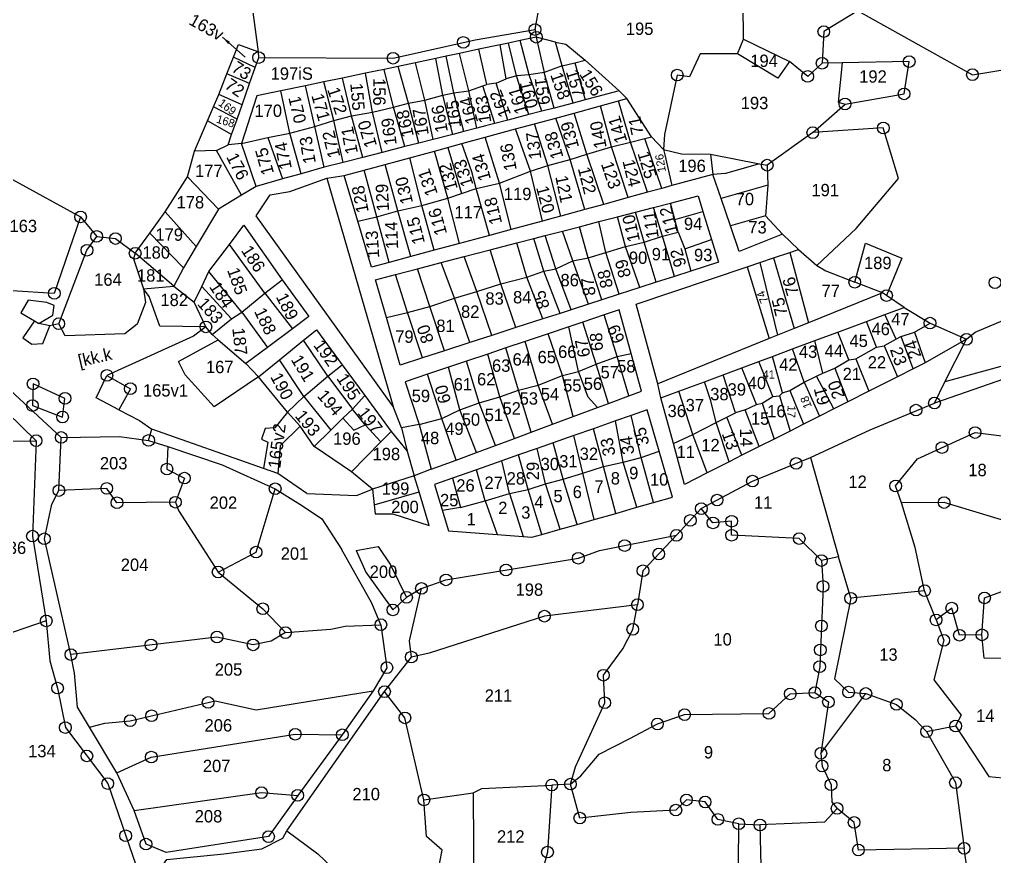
# Model space of a CAD drawing. Header units: feet. Extents: x 59 to 277694, y 0 to 2067228.
# Drawn here: x 176.5 to 318.5, y 238.6 to 360.6 of the extents above; entities that cross this region are included whole.
import ezdxf
from ezdxf.enums import TextEntityAlignment as Align

# ---------------------------------------------------------------- set-up
doc = ezdxf.new("R2010")
doc.units = ezdxf.units.FT
doc.header["$LTSCALE"] = 0.3
doc.header["$MEASUREMENT"] = 0
for name, color, linetype in [('OFF', 1, 'Continuous'), ('POLY_PARCEL', 6, 'Continuous'), ('POLY_ROAD', 30, 'Continuous'), ('POLY_WATER', 4, 'Continuous'), ('SYM_ARROW', 1, 'Continuous'), ('SYM_STONE', 1, 'Continuous'), ('TEXT_MAPIN', 7, 'Continuous'), ('TEXT_PARCEL', 7, 'Continuous')]:
    doc.layers.add(name, color=color, linetype=linetype)
doc.styles.get("Standard").update_dxf_attribs({"font": 'simplex.shx'})
doc.styles.add('TEXT_MAP', font='')
doc.styles.get('TEXT_MAP').set_extended_font_data('Kruti Dev 050')
doc.dimstyles.get("Standard").update_dxf_attribs({"dimtxt": 0.18, "dimasz": 0.18, "dimexe": 0.18, "dimexo": 0.0625, "dimgap": 0.09, "dimtad": 0, "dimtih": 1, "dimtoh": 1, "dimdec": 4, "dimzin": 0, "dimdsep": 46, "dimtxsty": 'Standard', "dimcen": 0.09, "dimadec": 0, "dimazin": 0, "dimtfac": 1, "dimtdec": 4, "dimtofl": 0, "dimtmove": 0, "dimatfit": 3, "dimfxl": 0, "dimtolj": 1, "dimtzin": 0, "dimarcsym": 0})

# ---------------------------------------------------------------- blocks, each defined once
blk = doc.blocks.new('STONE')
blk.add_circle((0, 0), 0.851)
blk = doc.blocks.new('TEXTARROW')
blk.add_leader([(0.04, -0.01), (8.68, -0.01)], dimstyle='Standard', override={"dimtxt": 2.5, "dimasz": 2.5, "dimexe": 1.25, "dimexo": 0.625, "dimgap": 0.625, "dimtad": 1, "dimtih": 0, "dimtoh": 0, "dimzin": 8, "dimcen": 2.5, "dimtofl": 1})

msp = doc.modelspace()

# ---------------------------------------------------------------- linework, layer by layer
at = {"layer": 'OFF'}
for points in [[(221.23, 337.46), (223.78, 337.84)], [(269.93, 305.46), (269.47, 307.5)], [(234.71, 301.58), (232.14, 301.1), (230.89, 304.17)], [(195.28, 299.25), (195.76, 300.89)], [(232.14, 301.1), (232.97, 297.68)], [(236.47, 295.04), (233.97, 294.11)]]:
    msp.add_lwpolyline(points, dxfattribs=at)
at = {"layer": 'POLY_PARCEL'}
for points in [[(298.61, 361.85), (315.32, 352.54), (329.54, 354.83), (332.95, 375.93), (334.87, 375.87), (334.81, 371.85), (335.67, 370.3), (336.17, 367.52)], [(281.96, 357.74), (281.84, 368.15)], [(251.58, 359.12), (252.33, 363.21)], [(298.61, 361.85), (293.66, 358.82), (293.41, 354.21)], [(247.39, 351.92), (246.48, 356.9)], [(248.88, 352.36), (247.7, 357.15)], [(250.72, 352.53), (249.41, 357.51)], [(251.77, 358.01), (252.92, 352.88)], [(254.59, 357.27), (251.77, 358.01)], [(254.59, 357.27), (256.08, 357.01), (258.89, 354.64)], [(255.55, 353.85), (254.59, 357.27)], [(281.09, 355.57), (281.96, 357.74)], [(281.96, 357.74), (288.64, 354.46)], [(211.32, 355.04), (211.29, 355.88)], [(239.75, 349.9), (238.63, 355.23)], [(241.95, 350.17), (240.6, 355.65)], [(244.58, 351.13), (243.38, 356.24)], [(281.09, 355.57), (275.64, 355.57), (274.1, 352.23), (272.3, 352.48), (270.44, 343.81), (270.32, 341.64)], [(288.64, 354.46), (286.97, 352.04), (281.09, 355.57)], [(210.82, 353.61), (207.65, 355.08)], [(235.54, 348.85), (234.15, 354.28)], [(238.17, 349.55), (237.13, 354.91)], [(255.55, 353.85), (252.92, 352.88)], [(255.55, 353.85), (257.4, 354.29)], [(257.13, 348.41), (255.55, 353.85)], [(257.4, 354.29), (258.89, 354.64)], [(257.4, 354.29), (258.89, 348.86)], [(258.89, 354.64), (263.86, 350.17)], [(293.41, 354.21), (291.31, 352.29), (288.64, 354.46)], [(296.32, 354.27), (293.41, 354.21)], [(296.32, 354.27), (295.76, 348.52), (296.75, 348.27)], [(296.75, 348.27), (305.36, 349.75), (306.1, 354.46), (296.32, 354.27)], [(210, 351.28), (206.7, 352.69)], [(227.91, 347.1), (226.9, 352.75)], [(230.98, 347.8), (229.61, 353.31)], [(233.17, 348.41), (231.65, 353.75)], [(248.88, 352.36), (247.39, 351.92)], [(250.72, 352.53), (248.88, 352.36)], [(250.69, 346.72), (248.88, 352.36)], [(252.92, 352.88), (250.72, 352.53)], [(252.56, 347.21), (250.72, 352.53)], [(254.37, 347.68), (252.92, 352.88)], [(219.48, 344.99), (218.13, 350.94)], [(222.29, 345.87), (220.79, 351.49)], [(224.83, 346.57), (223.54, 352.06)], [(241.95, 350.17), (243.98, 350.91)], [(243.98, 350.91), (244.58, 351.13)], [(245.73, 345.42), (243.98, 350.91)], [(245.9, 351.31), (244.58, 351.13)], [(245.9, 351.31), (247.39, 351.92)], [(247.64, 345.92), (245.9, 351.31)], [(208.9, 348.14), (205.49, 349.65)], [(215.88, 344.03), (214.56, 350.2)], [(235.54, 348.85), (238.17, 349.55)], [(238.17, 349.55), (239.75, 349.9)], [(239.6, 343.85), (238.17, 349.55)], [(239.75, 349.9), (241.95, 350.17)], [(241.19, 344.25), (239.75, 349.9)], [(243.09, 344.74), (241.95, 350.17)], [(230.98, 347.8), (233.17, 348.41)], [(233.17, 348.41), (235.54, 348.85)], [(234.63, 342.57), (233.17, 348.41)], [(236.76, 343.12), (235.54, 348.85)], [(265.49, 342.69), (263.76, 348.72)], [(268.56, 343.48), (264.98, 349.05)], [(292.05, 344.1), (296.75, 348.27)], [(208.17, 346.07), (204.74, 347.88)], [(224.83, 346.57), (227.91, 347.1)], [(227.91, 347.1), (230.98, 347.8)], [(229.29, 341.21), (227.91, 347.1)], [(232.61, 342.06), (230.98, 347.8)], [(259.15, 340.96), (257.27, 346.96)], [(262.75, 342.01), (261.11, 348)], [(207.38, 343.82), (203.87, 345.84)], [(219.48, 344.99), (222.29, 345.87)], [(222.29, 345.87), (224.83, 346.57)], [(223.64, 339.76), (222.29, 345.87)], [(226.51, 340.5), (224.83, 346.57)], [(253.44, 339.29), (251.52, 345.39)], [(256.69, 340.17), (254.6, 346.23)], [(212.64, 343.41), (215.88, 344.03)], [(215.88, 344.03), (219.48, 344.99)], [(217.51, 338.11), (215.88, 344.03)], [(220.86, 339.05), (219.48, 344.99)], [(250.9, 338.5), (248.75, 344.64)], [(292.05, 344.1), (285.41, 339.36)], [(292.64, 324.76), (298.37, 330.11), (304.56, 337.41), (302.33, 344.78), (292.05, 344.1)], [(208.82, 342.52), (212.64, 343.41)], [(210.93, 336.27), (208.82, 342.52)], [(212.64, 343.41), (214.79, 337.35)], [(243, 335.96), (242.39, 338.41), (240.92, 342.5)], [(246.42, 336.75), (244.32, 343.43)], [(262.75, 342.01), (265.49, 342.69)], [(265.49, 342.69), (267.57, 343.23)], [(267.98, 335.41), (265.49, 342.69)], [(267.57, 343.23), (268.56, 343.48)], [(268.5, 340.53), (267.57, 343.23)], [(268.56, 343.48), (270.32, 341.64)], [(205.18, 341.48), (201.98, 341.4)], [(205.18, 341.48), (206.87, 342.34)], [(208.8, 334.97), (205.18, 341.48)], [(238.88, 334.55), (236.94, 341.42)], [(238.88, 341.95), (240.86, 335.23)], [(259.15, 340.96), (262.75, 342.01)], [(265.15, 334.63), (262.75, 342.01)], [(270.32, 341.64), (272.95, 341.03), (277.16, 340.94)], [(270.32, 341.64), (270.49, 340.87)], [(235.1, 333.5), (233.35, 340.44)], [(253.44, 339.29), (256.69, 340.17)], [(256.69, 340.17), (259.15, 340.96)], [(258.83, 332.89), (256.69, 340.17)], [(261.61, 333.65), (259.15, 340.96)], [(270.08, 335.98), (268.5, 340.53)], [(270.49, 340.87), (271.52, 336.38)], [(277.16, 340.94), (277.5, 338.02)], [(277.16, 340.94), (284.27, 339.53)], [(228.52, 331.83), (226.68, 338.62)], [(231.59, 332.71), (229.76, 339.46)], [(246.42, 336.75), (250.9, 338.5)], [(250.9, 338.5), (253.44, 339.29)], [(252.67, 331.21), (250.9, 338.5)], [(255.32, 331.93), (253.44, 339.29)], [(284.27, 339.53), (279.36, 338.13), (277.5, 338.02)], [(284.27, 339.53), (285.41, 339.36)], [(285.41, 339.36), (285.5, 336.46)], [(200.96, 337.66), (205.46, 332.93)], [(243, 335.96), (246.42, 336.75)], [(248.13, 329.98), (246.42, 336.75)], [(238.88, 334.55), (243, 335.96)], [(244.96, 329.12), (243, 335.96)], [(285.5, 336.46), (278.71, 334.49)], [(285.5, 336.46), (285.15, 331.99)], [(235.1, 333.5), (238.88, 334.55)], [(240.6, 327.95), (238.88, 334.55)], [(197.71, 332.57), (202.23, 327.53)], [(228.52, 331.83), (231.59, 332.71)], [(231.59, 332.71), (235.1, 333.5)], [(233.51, 326.03), (231.59, 332.71)], [(236.9, 326.95), (235.1, 333.5)], [(267.51, 328.13), (266.23, 332.51)], [(270.14, 329.01), (268.85, 333.19)], [(271.95, 331.45), (271.33, 333.84)], [(271.95, 331.45), (276.04, 332.61)], [(185.36, 331.82), (181.54, 320.68), (175.33, 321.06), (168.82, 327.17)], [(225.77, 331.2), (228.52, 331.83)], [(230.32, 325.17), (228.52, 331.83)], [(261.89, 326.64), (260.9, 331.13)], [(264.79, 327.52), (263.62, 331.84)], [(272.42, 329.62), (271.95, 331.45)], [(285.15, 331.99), (280.06, 330.53)], [(285.15, 331.99), (287.65, 329.29)], [(257.07, 325.41), (255.61, 329.75)], [(259.35, 325.85), (258.05, 330.39)], [(270.14, 329.01), (272.42, 329.62)], [(272.42, 329.62), (273.39, 327.17)], [(182.18, 316.26), (186.3, 326.96), (187.71, 328.98)], [(200.36, 324.4), (195.45, 329.46)], [(252.85, 323.92), (251.4, 328.66)], [(254.61, 324.27), (253.07, 329.09)], [(267.51, 328.13), (270.14, 329.01)], [(271.89, 323.14), (270.14, 329.01)], [(273.39, 327.17), (277.31, 328.53)], [(212.19, 320.73), (207.06, 327.82)], [(246.62, 322.08), (245.04, 327)], [(250.4, 323.05), (248.93, 328.02)], [(261.89, 326.64), (264.79, 327.52)], [(264.79, 327.52), (267.51, 328.13)], [(266.84, 321.51), (264.79, 327.52)], [(269.25, 322.29), (267.51, 328.13)], [(273.39, 327.17), (274.29, 323.92)], [(289.97, 327.07), (292.64, 324.76)], [(298.17, 322.3), (299.75, 328), (305.02, 325.81), (302.81, 320.36)], [(193.32, 326.52), (193.06, 325.73), (194.55, 321.35)], [(198.96, 321.71), (193.32, 326.52)], [(243.11, 320.94), (241.27, 326.03)], [(254.61, 324.27), (257.07, 325.41)], [(257.07, 325.41), (259.35, 325.85)], [(259.37, 319.1), (257.07, 325.41)], [(259.35, 325.85), (261.89, 326.64)], [(261.33, 319.73), (259.35, 325.85)], [(263.86, 320.55), (261.89, 326.64)], [(286.34, 325.84), (289.33, 315.54)], [(288.71, 326.64), (291.43, 316.39)], [(236.27, 318.75), (234.45, 324.25)], [(239.86, 319.98), (237.93, 325.16)], [(250.4, 323.05), (252.85, 323.92)], [(252.85, 323.92), (254.61, 324.27)], [(255.23, 317.75), (252.85, 323.92)], [(256.84, 318.28), (254.61, 324.27)], [(282.48, 324.54), (285.72, 314.08)], [(284.32, 325.16), (286.93, 314.57)], [(292.64, 324.76), (293.96, 323.97), (298.17, 322.3)], [(208.86, 317.93), (204.07, 323.85)], [(212.19, 320.73), (214.74, 322.64)], [(233.02, 317.87), (231.26, 323.42)], [(246.62, 322.08), (250.4, 323.05)], [(252.74, 316.95), (250.4, 323.05)], [(314.45, 313.98), (315.73, 315.03), (333.67, 322.62), (335.48, 316.76), (329.53, 313.73), (321.05, 310.45), (311.31, 307.78)], [(194.55, 321.35), (194.81, 319.33), (193.59, 316.17), (191.83, 314.77), (183.14, 314.5), (182.18, 316.26)], [(194.55, 321.35), (198.96, 321.71)], [(203.63, 315.8), (196.92, 315.91), (195.34, 320.21), (194.55, 321.35)], [(207.36, 316.96), (203.04, 321.7)], [(243.11, 320.94), (246.62, 322.08)], [(248.81, 315.68), (246.62, 322.08)], [(302.22, 320.76), (298.17, 322.3)], [(179.28, 316.27), (181.31, 317.49), (181.51, 318.89), (180.46, 319.33), (177.73, 319.68), (176.68, 317.84), (178.67, 316.68)], [(208.86, 317.93), (212.19, 320.73)], [(212.19, 320.73), (216.23, 315.52)], [(236.27, 318.75), (239.86, 319.98)], [(239.86, 319.98), (243.11, 320.94)], [(242.07, 313.5), (239.86, 319.98)], [(245.27, 314.54), (243.11, 320.94)], [(203.63, 315.8), (201.93, 319.39)], [(233.02, 317.87), (236.27, 318.75)], [(238.38, 312.31), (236.27, 318.75)], [(305.37, 318.63), (309.14, 316.34)], [(204.56, 314.68), (207.36, 316.96)], [(207.36, 316.96), (208.86, 317.93)], [(208.86, 317.93), (212.58, 312.79)], [(229.92, 317.17), (233.02, 317.87)], [(235.21, 311.29), (233.02, 317.87)], [(263.55, 311.5), (261.68, 317.55)], [(304.2, 313.99), (302.55, 317.58)], [(178.67, 316.68), (176.93, 314.2), (178.25, 313.27)], [(178.25, 313.27), (179.88, 313.35), (180.9, 315.97)], [(178.67, 316.68), (179.28, 316.27)], [(180.9, 315.97), (179.28, 316.27)], [(182.18, 316.26), (180.9, 315.97)], [(203.63, 315.8), (201.84, 314.42), (189.2, 308.72)], [(204.56, 314.68), (203.63, 315.8)], [(257.94, 309.31), (256.5, 315.8)], [(260.48, 310.36), (258.53, 316.48)], [(301.33, 312.83), (299.86, 316.58)], [(306.86, 315.02), (309.14, 316.34)], [(309.14, 316.34), (314.45, 313.98)], [(205.43, 313.89), (204.56, 314.68)], [(255.57, 308.69), (253.48, 314.79)], [(297.29, 310.99), (295.72, 315.04)], [(304.2, 313.99), (302.47, 313.01)], [(304.93, 314.41), (304.2, 313.99)], [(304.93, 314.41), (306.86, 315.02)], [(306.68, 309.68), (304.93, 314.41)], [(306.86, 315.02), (308.43, 310.56)], [(211.31, 308.51), (204.82, 304.15), (200.61, 308.8), (199.64, 310.73), (205.43, 313.89)], [(205.43, 313.89), (209.46, 310.46)], [(221.41, 308.63), (217.87, 313.84)], [(249.16, 306.59), (247.32, 312.72)], [(252.06, 307.29), (250.16, 313.67)], [(290.8, 307.74), (289.11, 312.59)], [(293.52, 309.06), (292.35, 313.79)], [(298.35, 311.16), (301.33, 312.83)], [(301.33, 312.83), (302.47, 313.01)], [(302.47, 313.01), (304.41, 308.53)], [(246.44, 305.62), (244.69, 311.83)], [(260.48, 310.36), (263.55, 311.5)], [(263.55, 311.5), (265.59, 311.9)], [(265.24, 305.75), (263.55, 311.5)], [(287.64, 306.16), (286.18, 311.5)], [(297.29, 310.99), (298.35, 311.16)], [(298.35, 311.16), (300.2, 306.41)], [(217.9, 305.65), (214.34, 310.97)], [(221.41, 308.63), (223.5, 310.26)], [(240.65, 303.69), (238.96, 309.91)], [(243.46, 304.75), (241.61, 310.8)], [(257.94, 309.31), (260.48, 310.36)], [(262.29, 304.65), (260.48, 310.36)], [(283.87, 304.5), (281.7, 309.83)], [(286.24, 305.64), (284.19, 310.76)], [(293.52, 309.06), (295.28, 309.76)], [(295.28, 309.76), (297.29, 310.99)], [(295.28, 309.76), (297.16, 304.87)], [(190.95, 303.72), (187.62, 305.47), (189.2, 308.72)], [(189.2, 308.72), (192.62, 306.79), (190.95, 303.72)], [(215.53, 303.37), (211.31, 308.51)], [(217.9, 305.65), (221.41, 308.63)], [(221.41, 308.63), (225, 303.8)], [(238.02, 302.46), (235.91, 308.88)], [(252.06, 307.29), (255.57, 308.69)], [(255.57, 308.69), (257.94, 309.31)], [(257.13, 302.73), (255.57, 308.69)], [(260.71, 304.06), (259.34, 305.53), (257.94, 309.31)], [(280.79, 303.27), (278.99, 308.83)], [(290.8, 307.74), (292.61, 308.62)], [(292.61, 308.62), (293.52, 309.06)], [(295.12, 303.84), (292.61, 308.62)], [(178.44, 307.49), (178.35, 304.33), (182.74, 302.66), (183.09, 305.38), (178.44, 307.49)], [(249.16, 306.59), (252.06, 307.29)], [(254.12, 301.61), (252.06, 307.29)], [(277.99, 301.87), (277.2, 305.02), (276.26, 307.81)], [(288.69, 306.52), (290.8, 307.74)], [(290.8, 307.74), (293.02, 302.78)], [(320, 308.23), (309.79, 304.7)], [(215.53, 303.37), (217.9, 305.65)], [(217.9, 305.65), (221.82, 300.75)], [(225, 303.8), (226.77, 305.78)], [(243.46, 304.75), (246.44, 305.62)], [(246.44, 305.62), (249.16, 306.59)], [(248.6, 299.55), (246.44, 305.62)], [(251.04, 300.46), (249.16, 306.59)], [(274.56, 300.11), (272.56, 306.44)], [(284.66, 304.67), (286.24, 305.64)], [(286.24, 305.64), (287.2, 305.73)], [(287.2, 305.73), (287.64, 306.16)], [(287.2, 305.73), (288.75, 300.62)], [(287.64, 306.16), (288.69, 306.52)], [(288.69, 306.52), (290.71, 301.61)], [(240.65, 303.69), (243.46, 304.75)], [(245.81, 298.51), (243.46, 304.75)], [(282.2, 303.71), (283.87, 304.5)], [(283.87, 304.5), (284.66, 304.67)], [(284.66, 304.67), (286.43, 299.45)], [(190.95, 303.72), (193.94, 302.14), (195.76, 300.89)], [(215.53, 303.37), (213.68, 301.08), (212.28, 301), (211.75, 299.42), (212.63, 298.98), (212.02, 295.16)], [(217.37, 301.35), (215.53, 303.37)], [(225, 303.8), (223.6, 302.49)], [(226.85, 301.52), (225, 303.8)], [(238.02, 302.46), (240.65, 303.69)], [(243.05, 297.49), (240.65, 303.69)], [(267.06, 296.76), (265.61, 302.88)], [(277.99, 301.87), (279.53, 302.64)], [(279.53, 302.64), (280.79, 303.27)], [(281.74, 297.08), (279.53, 302.64)], [(282.2, 303.71), (280.79, 303.27)], [(284.23, 298.34), (282.2, 303.71)], [(217.37, 301.35), (214.47, 298.45), (214.1, 294.42)], [(219.39, 298.37), (217.37, 301.35)], [(221.82, 300.75), (223.6, 302.49)], [(223.6, 302.49), (225.18, 300.73), (226.85, 301.52)], [(226.85, 301.52), (229.14, 299.05)], [(234.71, 301.58), (238.02, 302.46)], [(240.09, 296.38), (238.02, 302.46)], [(264.43, 296.06), (263.33, 302.08)], [(274.56, 300.11), (277.99, 301.87)], [(279.88, 296.14), (277.99, 301.87)], [(182.55, 299.68), (191.05, 299.84), (195.28, 299.25)], [(219.39, 298.37), (221.82, 300.75)], [(229.14, 299.05), (230.61, 300.54)], [(258.55, 294.48), (257.25, 299.95)], [(261.54, 295.45), (260.08, 300.94)], [(271.74, 298.82), (274.56, 300.11)], [(276.66, 294.52), (274.56, 300.11)], [(305, 290.13), (304.13, 292.61), (307.29, 296.57), (315.71, 300.4), (322.7, 299.54)], [(171, 292.55), (174.47, 294.25), (174.33, 299.16), (178.89, 299.21)], [(198.08, 298.38), (197.95, 295.07), (200.5, 293.75), (199.18, 290.25)], [(224.83, 294.68), (219.39, 298.37)], [(224.83, 294.68), (229.14, 299.05)], [(255.66, 293.61), (254.21, 298.89)], [(322.7, 299.54), (325.3, 298.24), (327.28, 292.86), (325.43, 287.6), (319.54, 287.66), (311.19, 290.2), (305, 290.13)], [(250.57, 292.12), (249.19, 297.13)], [(253.11, 292.9), (251.88, 298.07)], [(267.06, 296.76), (269.68, 297.68)], [(247.85, 291.5), (246.75, 296.27)], [(261.54, 295.45), (264.43, 296.06)], [(264.43, 296.06), (267.06, 296.76)], [(266.42, 289.5), (264.43, 296.06)], [(268.84, 290.19), (267.06, 296.76)], [(291.72, 296.75), (295.78, 282.3)], [(227.9, 292.15), (224.83, 294.68)], [(233.97, 294.11), (227.9, 292.15)], [(234.68, 291.75), (233.97, 294.11)], [(244.33, 290.45), (243.05, 294.98)], [(255.66, 293.61), (258.55, 294.48)], [(258.55, 294.48), (261.54, 295.45)], [(260.21, 287.73), (258.55, 294.48)], [(263.34, 288.62), (261.54, 295.45)], [(239.54, 293.75), (240.74, 289.48), (244.33, 290.45)], [(250.57, 292.12), (253.11, 292.9)], [(253.11, 292.9), (255.66, 293.61)], [(255.26, 286.32), (253.11, 292.9)], [(257.74, 287.02), (255.66, 293.61)], [(199.18, 290.25), (190.67, 290.16), (189.18, 292.26), (182.21, 291.95)], [(205.41, 280.07), (210.94, 282.97), (213.72, 292.2)], [(228.14, 289.85), (234.68, 291.75)], [(244.33, 290.45), (247.85, 291.5)], [(247.85, 291.5), (250.57, 292.12)], [(247.85, 291.5), (249.87, 285.24)], [(252.56, 285.55), (250.57, 292.12)], [(199.18, 290.25), (199.62, 289.02), (202.78, 284.11), (205.41, 280.07)], [(244.33, 290.45), (246.07, 285.53)], [(308.35, 277.35), (306.98, 283.64), (305, 290.13)], [(240.74, 289.48), (238.08, 289.06)], [(293.31, 281.75), (290.08, 284.94), (280.23, 285.43), (280.23, 287.47), (277.51, 287.23), (275.81, 289.31)], [(272.19, 285.42), (267.31, 280.26), (266.51, 275.31)], [(316.71, 270.92), (317.08, 276.3), (320.36, 277.54), (322.59, 279.95), (325, 280.76), (325.62, 284.41), (331.94, 283.36), (333.61, 283.97)], [(293.31, 281.75), (293.55, 277.97), (293.31, 272.22), (293.06, 266.28), (292.36, 262.5)], [(295.78, 282.3), (293.31, 281.75)], [(297.58, 276.24), (295.78, 282.3)], [(205.41, 280.07), (211.91, 274.72), (215.23, 271.24)], [(308.35, 277.35), (297.58, 276.24)], [(310.02, 273.09), (308.35, 277.35)], [(297.58, 276.24), (295.23, 264.49), (297.27, 262.57), (299.79, 262.37)], [(266.51, 275.31), (252.95, 273.64), (236.17, 268.26), (233.56, 267.68)], [(256.75, 249.16), (257.47, 251.68), (261.74, 261.02), (261.55, 265.04), (264.4, 268.88), (265.83, 271.72), (266.51, 275.31)], [(316.71, 270.92), (313.43, 270.86), (312.31, 274.82), (310.02, 273.09)], [(180.36, 272.95), (172.39, 270.22), (173.07, 265.98)], [(310.02, 273.09), (311.14, 270.12), (309.71, 264.36), (313.67, 259.23), (312.87, 257.64)], [(215.23, 271.24), (221.82, 271.74), (223.93, 272.18), (229.12, 272.4)], [(215.23, 271.24), (213.13, 269.98), (210.5, 269.46), (205.24, 270.6), (183.95, 268.04)], [(321.84, 266.09), (319.62, 267.45), (317.02, 267.52), (316.71, 270.92)], [(312.87, 257.64), (317.7, 250.27), (321.78, 249.9), (321.84, 266.09)], [(186.67, 257.45), (188.91, 258.06), (192.6, 258.41), (204.97, 261.3), (210.94, 259.99), (228.01, 262.78)], [(235.39, 246.86), (232.63, 258.82), (229.65, 262.64)], [(256.75, 249.16), (258.27, 250.38), (260.93, 253.53), (265.39, 255.82), (269.42, 257.93), (273.38, 259.29), (285.67, 259.47), (288.77, 262.31), (292.36, 262.5)], [(292.36, 262.5), (294.34, 261.14), (293.23, 253.65)], [(293.23, 253.65), (299.79, 262.37)], [(299.79, 262.37), (304.25, 260.77), (306.97, 258.6), (308.64, 256.81)], [(308.64, 256.81), (312.87, 257.64)], [(190.66, 250.81), (195.67, 253.1), (216.64, 256.43), (223.5, 256.35)], [(308.64, 256.81), (312.85, 249.38), (314.11, 239.81)], [(293.23, 253.65), (293.41, 251.8), (294.71, 249.07), (294.84, 246.54), (295.6, 245.62)], [(242.57, 247.91), (243.83, 248.55), (254.02, 249.03)], [(254.02, 249.03), (253.4, 239.26), (252.91, 237.46), (252.54, 232.14)], [(256.75, 249.16), (254.02, 249.03)], [(281.27, 243.39), (278.23, 244.02), (276.37, 246.56), (273.65, 246.87), (272.1, 245.38), (265.54, 245.01), (258.11, 244.22), (256.75, 249.16)], [(193.19, 245.34), (211.73, 247.92), (217, 247.53)], [(235.39, 246.86), (242.57, 247.91)], [(242.57, 247.91), (242.65, 232.52), (252.54, 232.14)], [(235.15, 235.66), (237.37, 236.03), (238.06, 239.56), (235.76, 241.54), (235.39, 246.86)], [(295.6, 245.62), (293.75, 243.64), (284.36, 243.21)], [(314.11, 239.81), (298.7, 239.56), (298.08, 243.58), (295.6, 245.62)], [(274.94, 224.49), (278.42, 228.85), (281.21, 237.58), (281.27, 243.39)], [(281.27, 243.39), (284.36, 243.21)], [(284.36, 243.21), (284.49, 237.27), (287.95, 231.64), (296.75, 231.39), (299.47, 225.64), (315.91, 226.94), (314.11, 239.81)], [(215.44, 242.34), (219.92, 239), (221.96, 237.08), (224.44, 230.77)]]:
    msp.add_lwpolyline(points, dxfattribs=at)
at = {"layer": 'POLY_ROAD'}
for points in [[(211.32, 355.04), (230.9, 354.95), (242.86, 357.64), (251.58, 359.12)], [(251.58, 359.12), (251.77, 358.01)], [(246.48, 356.9), (243.38, 356.24)], [(247.7, 357.15), (246.48, 356.9)], [(249.41, 357.51), (247.7, 357.15)], [(251.77, 358.01), (249.41, 357.51)], [(238.63, 355.23), (237.13, 354.91)], [(240.6, 355.65), (238.63, 355.23)], [(243.38, 356.24), (240.6, 355.65)], [(210.82, 353.61), (211.32, 355.04)], [(234.15, 354.28), (231.65, 353.75)], [(237.13, 354.91), (234.15, 354.28)], [(210, 351.28), (210.82, 353.61)], [(226.9, 352.75), (223.54, 352.06)], [(229.61, 353.31), (228.58, 353.09), (226.9, 352.75)], [(231.65, 353.75), (229.61, 353.31)], [(208.9, 348.14), (210, 351.28)], [(218.13, 350.94), (214.56, 350.2)], [(220.79, 351.49), (218.13, 350.94)], [(223.54, 352.06), (220.79, 351.49)], [(214.56, 350.2), (211.04, 349.48)], [(263.86, 350.17), (258.89, 348.86)], [(264.98, 349.05), (263.86, 350.17)], [(208.17, 346.07), (208.9, 348.14)], [(211.04, 349.48), (208.82, 342.52)], [(257.13, 348.41), (254.37, 347.68)], [(258.89, 348.86), (257.13, 348.41)], [(261.11, 348), (263.76, 348.72)], [(263.76, 348.72), (264.98, 349.05)], [(250.69, 346.72), (247.64, 345.92)], [(252.56, 347.21), (250.69, 346.72)], [(254.37, 347.68), (252.56, 347.21)], [(254.6, 346.23), (257.27, 346.96)], [(257.27, 346.96), (261.11, 348)], [(207.38, 343.82), (208.17, 346.07)], [(245.73, 345.42), (244.38, 345.07), (243.09, 344.74)], [(247.64, 345.92), (245.73, 345.42)], [(248.75, 344.64), (251.52, 345.39)], [(251.52, 345.39), (254.6, 346.23)], [(206.87, 342.34), (207.38, 343.82)], [(239.6, 343.85), (236.76, 343.12)], [(241.19, 344.25), (239.6, 343.85)], [(243.09, 344.74), (241.19, 344.25)], [(244.32, 343.43), (248.75, 344.64)], [(208.82, 342.52), (206.87, 342.34)], [(234.63, 342.57), (232.61, 342.06)], [(236.76, 343.12), (234.63, 342.57)], [(236.94, 341.42), (240.92, 342.5)], [(240.92, 342.5), (244.32, 343.43)], [(229.29, 341.21), (226.51, 340.5)], [(232.61, 342.06), (229.29, 341.21)], [(233.35, 340.44), (236.94, 341.42)], [(223.64, 339.76), (220.86, 339.05)], [(226.51, 340.5), (223.64, 339.76)], [(229.76, 339.46), (233.35, 340.44)], [(220.86, 339.05), (217.51, 338.11)], [(225.77, 331.2), (223.78, 337.84), (226.68, 338.62)], [(226.68, 338.62), (229.76, 339.46)], [(214.79, 337.35), (210.93, 336.27)], [(210.94, 331.99), (212.98, 335.05), (215.86, 335.51), (221.23, 337.46), (230.89, 304.17), (210.94, 331.99)], [(217.51, 338.11), (214.79, 337.35)], [(277.5, 338.02), (271.52, 336.38)], [(278.71, 334.49), (277.5, 338.02)], [(210.93, 336.27), (208.8, 334.97)], [(267.98, 335.41), (265.15, 334.63)], [(270.08, 335.98), (267.98, 335.41)], [(271.52, 336.38), (270.08, 335.98)], [(208.8, 334.97), (205.46, 332.93)], [(265.15, 334.63), (261.61, 333.65)], [(271.33, 333.84), (275.34, 334.88), (276.04, 332.61)], [(280.06, 330.53), (278.71, 334.49)], [(205.46, 332.93), (202.23, 327.53)], [(258.83, 332.89), (255.32, 331.93)], [(261.61, 333.65), (258.83, 332.89)], [(263.62, 331.84), (266.23, 332.51)], [(266.23, 332.51), (268.85, 333.19)], [(268.85, 333.19), (271.33, 333.84)], [(276.04, 332.61), (277.31, 328.53)], [(230.32, 325.17), (227.77, 324.48), (225.77, 331.2)], [(252.67, 331.21), (248.13, 329.98)], [(255.32, 331.93), (254.21, 331.62), (252.67, 331.21)], [(258.05, 330.39), (260.9, 331.13)], [(260.9, 331.13), (263.62, 331.84)], [(207.06, 327.82), (209.17, 330.61), (214.74, 322.64)], [(248.13, 329.98), (244.96, 329.12)], [(253.07, 329.09), (255.61, 329.75)], [(255.61, 329.75), (258.05, 330.39)], [(287.65, 329.29), (281.34, 326.79), (280.06, 330.53)], [(244.96, 329.12), (240.6, 327.95)], [(248.93, 328.02), (251.4, 328.66)], [(251.4, 328.66), (253.07, 329.09)], [(277.31, 328.53), (278.34, 325.22), (274.29, 323.92)], [(289.97, 327.07), (287.65, 329.29)], [(202.23, 327.53), (200.36, 324.4)], [(204.07, 323.85), (207.06, 327.82)], [(236.9, 326.95), (233.51, 326.03)], [(240.6, 327.95), (236.9, 326.95)], [(241.27, 326.03), (245.04, 327)], [(245.04, 327), (248.93, 328.02)], [(288.71, 326.64), (289.97, 327.07)], [(233.51, 326.03), (230.32, 325.17)], [(237.93, 325.16), (241.27, 326.03)], [(284.32, 325.16), (286.34, 325.84)], [(286.34, 325.84), (288.71, 326.64)], [(200.36, 324.4), (198.96, 321.71)], [(231.26, 323.42), (234.45, 324.25)], [(234.45, 324.25), (237.93, 325.16)], [(285.72, 314.08), (269.47, 307.5), (266.32, 319.09), (282.48, 324.54)], [(274.29, 323.92), (271.89, 323.14)], [(282.48, 324.54), (284.32, 325.16)], [(203.04, 321.7), (204.07, 323.85)], [(214.74, 322.64), (218.64, 317.32), (216.23, 315.52)], [(229.92, 317.17), (228.34, 322.66), (231.26, 323.42)], [(271.89, 323.14), (269.25, 322.29)], [(198.96, 321.71), (201.93, 319.39)], [(201.93, 319.39), (203.04, 321.7)], [(266.84, 321.51), (263.86, 320.55)], [(269.25, 322.29), (266.84, 321.51)], [(261.33, 319.73), (259.37, 319.1)], [(263.86, 320.55), (261.33, 319.73)], [(302.22, 320.76), (291.43, 316.39)], [(302.81, 320.36), (302.22, 320.76)], [(305.37, 318.63), (302.81, 320.36)], [(256.84, 318.28), (255.23, 317.75)], [(259.37, 319.1), (256.84, 318.28)], [(265.59, 311.9), (263.84, 318.27), (261.68, 317.55)], [(302.55, 317.58), (305.37, 318.63)], [(231.92, 310.22), (229.92, 317.17)], [(252.74, 316.95), (248.81, 315.68)], [(255.23, 317.75), (252.74, 316.95)], [(261.68, 317.55), (258.53, 316.48)], [(299.86, 316.58), (302.55, 317.58)], [(216.23, 315.52), (212.58, 312.79)], [(248.81, 315.68), (245.27, 314.54)], [(256.5, 315.8), (253.48, 314.79)], [(258.53, 316.48), (256.5, 315.8)], [(289.33, 315.54), (286.93, 314.57)], [(291.43, 316.39), (289.33, 315.54)], [(295.72, 315.04), (299.86, 316.58)], [(217.87, 313.84), (219.75, 315.37), (223.5, 310.26)], [(245.27, 314.54), (242.07, 313.5)], [(253.48, 314.79), (250.16, 313.67)], [(286.93, 314.57), (285.72, 314.08)], [(292.35, 313.79), (295.72, 315.04)], [(314.45, 313.98), (308.43, 310.56)], [(311.31, 307.78), (314.45, 313.98)], [(212.58, 312.79), (209.46, 310.46)], [(214.34, 310.97), (217.87, 313.84)], [(242.07, 313.5), (238.38, 312.31)], [(247.32, 312.72), (244.69, 311.83)], [(250.16, 313.67), (247.32, 312.72)], [(286.18, 311.5), (289.11, 312.59)], [(289.11, 312.59), (292.35, 313.79)], [(182.55, 299.68), (172.34, 309.08), (168.65, 311.48)], [(235.21, 311.29), (231.92, 310.22)], [(238.38, 312.31), (235.21, 311.29)], [(244.69, 311.83), (241.61, 310.8)], [(265.24, 305.75), (267.09, 306.44), (265.59, 311.9)], [(284.19, 310.76), (286.18, 311.5)], [(209.46, 310.46), (211.31, 308.51)], [(211.31, 308.51), (214.34, 310.97)], [(223.5, 310.26), (226.77, 305.78)], [(238.96, 309.91), (235.91, 308.88)], [(241.61, 310.8), (238.96, 309.91)], [(278.99, 308.83), (281.7, 309.83)], [(281.7, 309.83), (284.19, 310.76)], [(308.43, 310.56), (306.68, 309.68)], [(235.91, 308.88), (232.67, 307.79), (234.71, 301.58)], [(276.26, 307.81), (278.99, 308.83)], [(304.41, 308.53), (300.2, 306.41)], [(306.68, 309.68), (304.41, 308.53)], [(272.56, 306.44), (276.26, 307.81)], [(309.79, 304.7), (311.31, 307.78)], [(226.77, 305.78), (230.61, 300.54)], [(262.29, 304.65), (265.24, 305.75)], [(271.74, 298.82), (269.93, 305.46), (272.56, 306.44)], [(300.2, 306.41), (297.16, 304.87)], [(257.13, 302.73), (260.71, 304.06)], [(260.71, 304.06), (262.29, 304.65)], [(297.16, 304.87), (295.12, 303.84)], [(300.41, 300.78), (309.79, 304.7)], [(174.62, 303.38), (178.89, 299.21)], [(254.12, 301.61), (257.13, 302.73)], [(265.61, 302.88), (263.33, 302.08)], [(269.68, 297.68), (267.92, 303.69), (265.61, 302.88)], [(293.02, 302.78), (290.71, 301.61)], [(295.12, 303.84), (293.02, 302.78)], [(234.71, 301.58), (236.47, 295.04)], [(251.04, 300.46), (254.12, 301.61)], [(263.33, 302.08), (260.08, 300.94)], [(290.71, 301.61), (288.75, 300.62)], [(212.02, 295.16), (195.76, 300.89)], [(230.61, 300.54), (232.97, 297.68)], [(248.6, 299.55), (251.04, 300.46)], [(257.25, 299.95), (254.21, 298.89)], [(260.08, 300.94), (257.25, 299.95)], [(288.75, 300.62), (286.43, 299.45)], [(291.72, 296.75), (300.41, 300.78)], [(178.89, 299.21), (178.36, 285.3), (180.36, 272.95)], [(182.21, 291.95), (182.55, 299.68)], [(195.28, 299.25), (198.08, 298.38)], [(198.08, 298.38), (206, 295.68), (213.72, 292.2)], [(243.05, 297.49), (245.81, 298.51)], [(245.81, 298.51), (248.6, 299.55)], [(254.21, 298.89), (251.88, 298.07)], [(276.66, 294.52), (273.37, 292.85), (271.74, 298.82)], [(286.43, 299.45), (284.23, 298.34)], [(232.97, 297.68), (233.97, 294.11)], [(240.09, 296.38), (243.05, 297.49)], [(249.19, 297.13), (246.75, 296.27)], [(251.88, 298.07), (249.19, 297.13)], [(271.63, 290.98), (269.68, 297.68)], [(281.74, 297.08), (279.88, 296.14)], [(284.23, 298.34), (281.74, 297.08)], [(236.47, 295.04), (240.09, 296.38)], [(246.75, 296.27), (243.05, 294.98)], [(275.81, 289.31), (283.27, 293.32), (291.72, 296.75)], [(279.88, 296.14), (276.66, 294.52)], [(214.1, 294.42), (212.02, 295.16)], [(218.35, 291.53), (214.1, 294.42)], [(243.05, 294.98), (239.54, 293.75)], [(239.54, 293.75), (236.94, 292.84), (238.98, 286.07), (246.07, 285.53)], [(183.95, 268.04), (180.09, 284.91), (181.18, 289.97), (182.21, 291.95)], [(213.72, 292.2), (217.68, 289.7)], [(218.35, 291.53), (225.58, 291.23), (227.9, 292.15)], [(227.9, 292.15), (228.14, 289.85)], [(228.14, 289.85), (228.27, 288.54), (230.87, 288.54), (236.16, 286.87), (234.68, 291.75)], [(266.42, 289.5), (268.84, 290.19)], [(268.84, 290.19), (271.63, 290.98)], [(217.68, 289.7), (220.5, 287.83), (223.37, 283.42)], [(260.21, 287.73), (263.34, 288.62)], [(263.34, 288.62), (266.42, 289.5)], [(272.19, 285.42), (275.81, 289.31)], [(255.26, 286.32), (257.74, 287.02)], [(257.74, 287.02), (260.21, 287.73)], [(252.56, 285.55), (255.26, 286.32)], [(235.04, 277.68), (238.61, 278.93), (257.9, 282.08), (260.97, 283.2), (272.19, 285.42)], [(246.07, 285.53), (249.87, 285.24)], [(249.87, 285.24), (251.13, 285.14), (252.56, 285.55)], [(229.12, 272.4), (227.81, 275.51), (223.37, 283.42)], [(225.5, 283.23), (228.75, 283.81), (230.51, 281.12), (232.87, 276.38)], [(225.5, 283.23), (226.94, 280.05), (230.87, 274.55)], [(235.04, 277.68), (232.87, 276.38)], [(233.56, 267.68), (233.3, 270.03), (235.04, 277.68)], [(232.87, 276.38), (230.87, 274.55)], [(180.36, 272.95), (180.88, 267.15), (182.01, 263.15), (183.15, 257.41), (189.32, 249.24), (193.93, 235.85), (192.98, 234.39)], [(229.12, 272.4), (230, 266.13), (228.01, 262.78)], [(186.67, 257.45), (184.91, 260.39), (184.5, 265.31), (183.95, 268.04)], [(229.65, 262.64), (233.56, 267.68)], [(215.44, 242.34), (229.65, 262.64)], [(228.01, 262.78), (223.5, 256.35)], [(190.66, 250.81), (186.67, 257.45)], [(223.5, 256.35), (217, 247.53)], [(193.19, 245.34), (190.66, 250.81)], [(217, 247.53), (212.76, 241.51), (197.84, 239.19), (194.9, 240.42), (193.19, 245.34)], [(198.82, 227.29), (195.78, 235.21), (197.95, 238.16), (206.22, 239.03), (211.79, 239.73), (214.83, 241.29), (215.44, 242.34)]]:
    msp.add_lwpolyline(points, dxfattribs=at)
at = {"layer": 'POLY_WATER'}
for points in [[(211.29, 355.88), (209.19, 371.49), (228.52, 395.83)], [(207.65, 355.08), (208.39, 356.93), (211.29, 355.88)], [(206.7, 352.69), (207.65, 355.08)], [(205.49, 349.65), (206.7, 352.69)], [(204.74, 347.88), (205.49, 349.65)], [(203.87, 345.84), (204.74, 347.88)], [(201.98, 341.4), (203.87, 345.84)], [(200.96, 337.66), (201.98, 341.4)], [(173.34, 338.4), (185.36, 331.82)], [(197.71, 332.57), (200.96, 337.66)], [(195.45, 329.46), (197.71, 332.57)], [(185.36, 331.82), (187.71, 328.98)], [(187.71, 328.98), (190.45, 328.67), (193.32, 326.52)], [(193.32, 326.52), (195.45, 329.46)]]:
    msp.add_lwpolyline(points, dxfattribs=at)

# ---------------------------------------------------------------- block references
at = {"layer": 'SYM_ARROW', "xscale": 0.5102044309451828, "yscale": 0.5102044309451828, "zscale": 0.5102044309451828, "rotation": 318.8990424291276}
msp.add_blockref('TEXTARROW', (206.03, 358.02), dxfattribs=at)
at = {"layer": 'SYM_STONE'}
for p in [(251.58, 359.12), (293.66, 358.82), (241.13, 357.25), (251.77, 358.01), (211.32, 355.04), (230.9, 354.95), (306.1, 354.46), (293.41, 354.21), (272.3, 352.48), (291.31, 352.29), (315.32, 352.54), (305.36, 349.75), (296.75, 348.27), (302.33, 344.78), (292.05, 344.1), (285.41, 339.36), (185.36, 331.82), (187.71, 328.98), (190.45, 328.67), (186.3, 326.96), (193.32, 326.52), (298.17, 322.3), (318.6, 322.23), (181.54, 320.68), (302.81, 320.36), (182.18, 316.26), (309.14, 316.34), (203.63, 315.8), (314.45, 313.98), (178.44, 307.49), (189.2, 308.72), (192.62, 306.79), (183.09, 305.38), (309.79, 304.7), (178.35, 304.33), (307.1, 303.66), (182.74, 302.66), (315.71, 300.4), (178.89, 299.21), (182.55, 299.68), (195.28, 299.25), (310.88, 298.21), (197.95, 295.07), (289.63, 295.9), (200.5, 293.75), (283.27, 293.32), (182.21, 291.95), (189.18, 292.26), (213.72, 292.2), (304.13, 292.61), (278.12, 290.56), (190.67, 290.16), (199.18, 290.25), (275.81, 289.31), (311.19, 290.2), (274.21, 287.59), (277.51, 287.23), (280.23, 287.47), (178.36, 285.3), (180.09, 284.91), (272.19, 285.42), (280.23, 285.43), (290.08, 284.94), (264.65, 283.93), (210.94, 282.97), (257.9, 282.08), (269.62, 282.7), (293.31, 281.75), (205.41, 280.07), (247.36, 280.36), (267.31, 280.26), (235.04, 277.68), (238.61, 278.93), (293.55, 277.97), (232.87, 276.38), (297.58, 276.24), (308.35, 277.35), (317.08, 276.3), (266.51, 275.31), (312.31, 274.82), (211.91, 274.72), (230.87, 274.55), (252.95, 273.64), (180.36, 272.95), (229.12, 272.4), (293.31, 272.22), (310.02, 273.09), (205.24, 270.6), (215.23, 271.24), (265.83, 271.72), (313.43, 270.86), (316.71, 270.92), (195.63, 269.45), (210.5, 269.46), (311.14, 270.12), (183.95, 268.04), (233.56, 267.68), (293.16, 268.72), (293.06, 266.28), (230, 266.13), (261.55, 265.04), (182.01, 263.15), (229.65, 262.64), (288.77, 262.31), (292.36, 262.5), (297.27, 262.57), (299.79, 262.37), (203.95, 261.06), (261.74, 261.02), (294.34, 261.14), (304.25, 260.77), (195.71, 259.13), (273.38, 259.29), (285.67, 259.47), (192.6, 258.41), (232.63, 258.82), (269.42, 257.93), (183.15, 257.41), (216.64, 256.43), (223.5, 256.35), (308.64, 256.81), (312.87, 257.64), (293.23, 253.65), (186.28, 253.27), (195.67, 253.1), (293.41, 251.8), (189.32, 249.24), (312.85, 249.38), (211.73, 247.92), (254.02, 249.03), (256.75, 249.16), (294.71, 249.07), (217, 247.53), (235.39, 246.86), (273.65, 246.87), (276.37, 246.56), (272.1, 245.38), (295.6, 245.62), (258.11, 244.22), (278.23, 244.02), (298.08, 243.58), (281.27, 243.39), (284.36, 243.21), (191.94, 241.64), (212.76, 241.51), (194.9, 240.42), (253.4, 239.26), (298.7, 239.56), (314.11, 239.81)]:
    msp.add_blockref('STONE', p, dxfattribs=at)

# ---------------------------------------------------------------- texts
at = {"layer": 'TEXT_MAPIN', "style": 'TEXT_MAP'}
msp.add_text('[kk.k', height=1.8, rotation=13.1662, dxfattribs=at).set_placement((185.25, 309.92))
at = {"layer": 'TEXT_PARCEL', "style": 'TEXT_MAP'}
for s, height, rotation, p in [('163v', 1.8, 330.8107, (203.28, 358.69)), ('73', 1.8, 327.3895, (208.35, 352.4)), ('158', 1.8, 288.8053, (254.43, 350.62)), ('157', 1.8, 286.6056, (256.63, 351.05)), ('156', 1.8, 301.6099, (259.02, 350.92)), ('72', 1.8, 325.2621, (207.32, 349.92)), ('155', 1.8, 274.9927, (224.83, 349.25)), ('156', 1.8, 270.1156, (228.01, 350.05)), ('160', 1.8, 283.7876, (249.81, 349.43)), ('159', 1.8, 277.0549, (251.77, 350.04)), ('171', 1.8, 285.4669, (219.51, 347.58)), ('172', 1.8, 288.4913, (221.92, 348.47)), ('162', 1.8, 112.7727, (247.34, 348.65)), ('161', 1.8, 106.411, (249.92, 349.02)), ('169', 1.2, 322.9382, (206.4, 347.37)), ('170', 1.8, 283.0382, (216.08, 347.25)), ('166', 1.8, 99.9669, (238.55, 346.26)), ('165', 1.8, 95.8748, (240.61, 346.91)), ('164', 1.8, 105.1089, (242.8, 347.54)), ('163', 1.8, 98.2614, (244.94, 347.61)), ('168', 1.8, 102.0575, (233.52, 345.6)), ('167', 1.8, 98.7253, (235.81, 345.79)), ('168', 1.2, 343.1185, (206.33, 345.19)), ('170', 1.8, 106.6871, (228, 344.16)), ('169', 1.8, 97.2491, (231.19, 344.35)), ('139', 1.8, 104.579, (257.51, 343.95)), ('140', 1.8, 100.5834, (261.67, 343.94)), ('141', 1.8, 106.6499, (264.47, 344.79)), ('71', 1.8, 101.364, (267.17, 345.28)), ('172', 1.8, 103.4578, (222.76, 342.6)), ('171', 1.8, 100.9496, (225.41, 343.13)), ('137', 1.8, 96.8359, (252.28, 342.3)), ('138', 1.8, 105.8991, (255.19, 342.48)), ('174', 1.8, 101.2649, (215.77, 340.88)), ('173', 1.8, 99.1589, (219.33, 341.69)), ('136', 1.8, 100.0448, (248.58, 340.68)), ('176', 1.8, 296.7832, (207.45, 338.79)), ('175', 1.8, 105.6903, (213.03, 340.14)), ('134', 1.8, 106.0862, (244.63, 339.28)), ('125', 1.8, 286.6194, (267.07, 339.15)), ('132', 1.8, 105.7229, (239.81, 337.88)), ('133', 1.8, 108.125, (242.01, 338.46)), ('123', 1.8, 288.4206, (261.81, 337.63)), ('124', 1.8, 283.6238, (264.78, 338.01)), ('126', 1.2, 99.2654, (270.45, 339.74)), ('131', 1.8, 108.7507, (236.79, 337.12)), ('122', 1.8, 283.9662, (258.29, 336.92)), ('130', 1.8, 103.0899, (233.37, 335.86)), ('121', 1.8, 281.585, (254.93, 335.71)), ('128', 1.8, 100.958, (226.99, 334.56)), ('129', 1.8, 92.5159, (230.23, 334.68)), ('120', 1.8, 284.741, (252.24, 334.14)), ('118', 1.8, 103.1451, (246.34, 332.89)), ('116', 1.8, 105.6287, (238.25, 331.34)), ('111', 1.8, 98.4484, (269.34, 330.78)), ('112', 1.8, 104.2647, (271.92, 331.54)), ('114', 1.8, 92.0469, (231.58, 329.18)), ('115', 1.8, 103.6073, (235.08, 330.01)), ('110', 1.8, 102.7399, (266.46, 330.34)), ('113', 1.8, 93.3209, (228.78, 327.86)), ('186', 1.8, 303.3028, (209.79, 325.25)), ('92', 1.8, 105.953, (273.3, 326.1)), ('89', 1.8, 104.3134, (265.26, 324.51)), ('185', 1.8, 289.3449, (207.36, 322.18)), ('88', 1.8, 102.5518, (262.67, 322.97)), ('87', 1.8, 98.3656, (260.24, 321.78)), ('76', 1.8, 106.2555, (289.69, 321.96)), ('184', 1.8, 303.9826, (205.16, 319.97)), ('85', 1.8, 107.6967, (253.34, 320)), ('183', 1.8, 311.9318, (203.62, 317.58)), ('189', 1.8, 296.6792, (214.67, 318.38)), ('74', 1.2, 114.0497, (285.27, 320.37)), ('75', 1.8, 103.5064, (288.09, 318.92)), ('188', 1.8, 295.7345, (211.48, 316.25)), ('187', 1.8, 276.1671, (207.68, 313.59)), ('80', 1.8, 108.0203, (236.44, 315.02)), ('69', 1.8, 113.011, (264.2, 315.1)), ('68', 1.8, 93.0422, (261.42, 313.66)), ('192', 1.8, 305.5169, (220.38, 311.48)), ('67', 1.8, 101.7927, (259.4, 312.89)), ('23', 1.8, 288.7519, (303.7, 311.24)), ('24', 1.8, 109.017, (307.47, 312.78)), ('191', 1.8, 301.3342, (216.99, 309.32)), ('190', 1.8, 298.0097, (213.91, 306.74)), ('195', 1.8, 302.7139, (223.67, 306.6)), ('60', 1.8, 104.7939, (239.02, 306.2)), ('19', 1.8, 284.5744, (292.51, 305.51)), ('20', 1.8, 109.119, (296.32, 306.92)), ('194', 1.8, 310.6289, (221.04, 304.17)), ('18', 1.2, 110.3217, (291.63, 305.01)), ('17', 1.2, 266.5396, (288.35, 303.48)), ('193', 1.8, 309.1502, (217.78, 301.22)), ('197', 1.8, 307.4144, (226.85, 301.63)), ('165v2', 1.8, 82.7175, (214.87, 298.33)), ('34', 1.8, 97.8133, (265.88, 298.64)), ('35', 1.8, 103.7571, (267.94, 300.02)), ('13', 1.8, 289.6113, (279.21, 298.97)), ('14', 1.8, 271.4759, (281.47, 299.65)), ('33', 1.8, 100.1203, (263.08, 298.45)), ('29', 1.8, 89.8545, (252.16, 294.79))]:
    msp.add_text(s, height=height, rotation=rotation, dxfattribs=at).set_placement(p, align=Align.CENTER)
for s, height, p in [('195', 1.8, (266.83, 358.34)), ('194', 1.8, (284.96, 353.67)), ('197iS', 1.8, (216.14, 351.81)), ('192', 1.8, (300.83, 351.38)), ('170', 1.8, (212.71, 346.39)), ('193', 1.8, (283.57, 347.52)), ('196', 1.8, (274.46, 338.36)), ('177', 1.8, (204.05, 337.63)), ('119', 1.8, (249.05, 334.27)), ('70', 1.8, (282.16, 333.52)), ('191', 1.8, (293.87, 334.83)), ('178', 1.8, (201.36, 333.05)), ('117', 1.8, (241.85, 331.59)), ('163', 1.8, (177.02, 329.6)), ('94', 1.8, (274.62, 329.91)), ('73', 1.8, (284, 329.41)), ('179', 1.8, (198.28, 328.34)), ('180', 1.8, (196.39, 325.74)), ('90', 1.8, (266.6, 324.97)), ('91', 1.8, (269.93, 325.49)), ('93', 1.8, (276.09, 325.37)), ('189', 1.8, (301.53, 324.21)), ('181', 1.8, (195.59, 322.39)), ('164', 1.8, (189.35, 321.79)), ('86', 1.8, (256.63, 321.71)), ('77', 1.8, (294.67, 320.14)), ('182', 1.8, (199.01, 318.83)), ('83', 1.8, (245.69, 319.03)), ('84', 1.8, (249.72, 319.22)), ('82', 1.8, (242.14, 317.11)), ('81', 1.8, (238.54, 315.05)), ('47', 1.8, (304.82, 316.03)), ('46', 1.8, (301.95, 314.59)), ('79', 1.8, (232.55, 313.47)), ('45', 1.8, (298.74, 312.86)), ('66', 1.8, (256.28, 311.27)), ('43', 1.8, (291.37, 311.28)), ('44', 1.8, (295.12, 311.39)), ('64', 1.8, (249.65, 310.15)), ('65', 1.8, (253.3, 310.49)), ('42', 1.8, (288.49, 309.4)), ('22', 1.8, (301.4, 309.73)), ('167', 1.8, (205.64, 309.05)), ('63', 1.8, (246.65, 309.25)), ('57', 1.8, (262.47, 308.29)), ('58', 1.8, (264.88, 309.15)), ('21', 1.8, (297.75, 308.03)), ('61', 1.8, (241.07, 306.53)), ('62', 1.8, (244.47, 307.27)), ('56', 1.8, (260.02, 306.61)), ('40', 1.8, (283.91, 306.73)), ('41', 1.2, (285.64, 308.27)), ('165v1', 1.8, (197.74, 305.64)), ('54', 1.8, (253.76, 305.08)), ('55', 1.8, (257.01, 306.37)), ('38', 1.8, (278.45, 305.1)), ('39', 1.8, (280.99, 305.78)), ('59', 1.8, (234.95, 304.84)), ('53', 1.8, (250.68, 304.46)), ('52', 1.8, (248.18, 303.02)), ('36', 1.8, (272.23, 302.65)), ('37', 1.8, (274.87, 303.5)), ('16', 1.8, (286.75, 302.61)), ('50', 1.8, (242.24, 301.39)), ('51', 1.8, (245.59, 302.06)), ('15', 1.8, (284.38, 301.53)), ('49', 1.8, (239.84, 300.05)), ('196', 1.8, (224.17, 298.61)), ('48', 1.8, (236.29, 298.7)), ('11', 1.8, (273.55, 296.67)), ('12', 1.8, (277.15, 297.67)), ('198', 1.8, (229.92, 296.37)), ('31', 1.8, (256.45, 295.31)), ('32', 1.8, (259.43, 296.4)), ('203', 1.8, (190.19, 295.03)), ('30', 1.8, (253.74, 294.91)), ('18', 1.8, (316.06, 294.04)), ('28', 1.8, (248.79, 292.82)), ('8', 1.8, (263.29, 292.83)), ('9', 1.8, (265.97, 293.6)), ('10', 1.8, (269.67, 292.66)), ('12', 1.8, (298.59, 292.33)), ('199', 1.8, (231.26, 291.34)), ('26', 1.8, (241.45, 291.79)), ('27', 1.8, (245.56, 292.18)), ('6', 1.8, (257.74, 290.85)), ('7', 1.8, (260.9, 291.61)), ('25', 1.8, (239.08, 289.65)), ('5', 1.8, (254.94, 290.24)), ('202', 1.8, (206.18, 289.28)), ('200', 1.8, (232.63, 288.66)), ('2', 1.8, (246.89, 288.52)), ('4', 1.8, (252.16, 289.38)), ('11', 1.8, (284.82, 289.29)), ('1', 1.8, (242.29, 286.88)), ('3', 1.8, (250.24, 287.85)), ('136', 1.8, (175.43, 282.7)), ('201', 1.8, (216.54, 281.86)), ('204', 1.8, (193.23, 280.23)), ('200', 1.8, (229.5, 279.21)), ('198', 1.8, (250.76, 276.61)), ('10', 1.8, (278.92, 269.36)), ('13', 1.8, (303.08, 267.14)), ('205', 1.8, (206.92, 264.97)), ('211', 1.8, (246.26, 261.17)), ('14', 1.8, (317.2, 258.24)), ('206', 1.8, (205.44, 256.83)), ('134', 1.8, (179.73, 253.08)), ('9', 1.8, (276.86, 252.91)), ('207', 1.8, (205.19, 250.92)), ('8', 1.8, (302.84, 251.04)), ('210', 1.8, (226.98, 246.81)), ('208', 1.8, (204.01, 243.58)), ('212', 1.8, (248.05, 240.64))]:
    msp.add_text(s, height=height, dxfattribs=at).set_placement(p, align=Align.CENTER)

doc.saveas('drawing.dxf')
